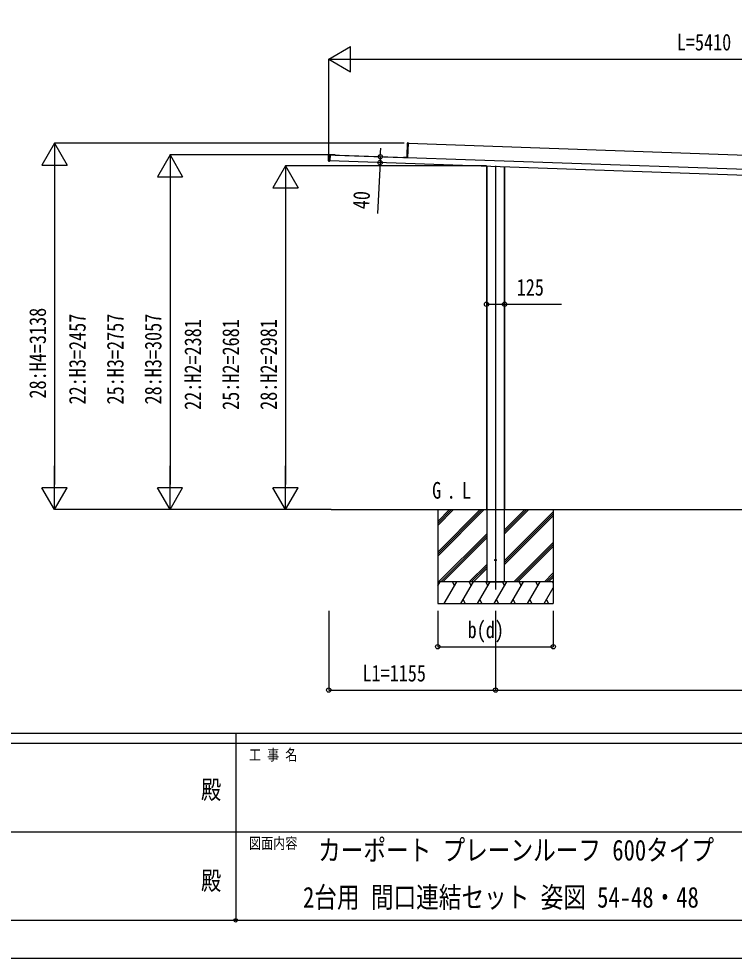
# Model space of a CAD drawing. Units: millimetres, scale not verified. Extents: x -14718 to 14718, y -10395 to 10395.
# Drawn here: x -1520 to 3436, y -10395 to -3887 of the extents above; entities that cross this region are included whole.
import ezdxf
from ezdxf.enums import TextEntityAlignment as Align

# ---------------------------------------------------------------- set-up
doc = ezdxf.new("R2010")
doc.units = ezdxf.units.MM
doc.header["$LTSCALE"] = 50
doc.header["$PDMODE"] = 32
doc.header["$PDSIZE"] = 25
for name, color, linetype in [('0-2_USER1', 3, 'Continuous'), ('0-3_YKK_12', 2, 'Continuous'), ('0-4_YKK_A1', 4, 'Continuous'), ('0-5_YKK_D', 6, 'Continuous'), ('0-6_YKK_ZWAK', 7, 'Continuous')]:
    doc.layers.add(name, color=color, linetype=linetype)
doc.styles.add('ＭＳ ゴシック', font='')
doc.styles.get('ＭＳ ゴシック').set_extended_font_data('MS Gothic')

msp = doc.modelspace()

# ---------------------------------------------------------------- linework, layer by layer
at = {"layer": '0-3_YKK_12'}
msp.add_line((1782.57, -4906.21), (1782.57, -7840), dxfattribs=at)
at = {"layer": '0-4_YKK_A1'}
for p, q in [((1174.33, -4747.95), (1171.11, -4840.04)), ((1174.33, -4747.95), (1173.86, -4747.93)), ((1179.86, -4747.81), (1174.33, -4747.95)), ((1174.34, -4747.45), (1179.88, -4747.31)), ((1176.32, -4849.21), (1179.86, -4747.81)), ((1179.79, -4750), (5918.91, -4915.5)), ((1179.88, -4747.31), (1179.86, -4747.81)), ((624.83, -4870.22), (626.19, -4831.24)), ((626.53, -4871.31), (627.97, -4830.26)), ((627, -4871.33), (626.53, -4871.31)), ((634.5, -4872.55), (626.99, -4871.83)), ((628.44, -4830.27), (627, -4871.33)), ((627, -4871.33), (634.51, -4872.05)), ((627.73, -4873.32), (632.72, -4873.5)), ((628.44, -4830.27), (627.97, -4830.26)), ((635.98, -4830.07), (628.44, -4830.27)), ((642.79, -4828.82), (629.3, -4828.35)), ((632.72, -4873.5), (632.76, -4872.38)), ((634.29, -4828.52), (634.25, -4829.62)), ((634.51, -4872.05), (634.5, -4872.55)), ((635.98, -4830.07), (634.51, -4872.05)), ((6029.19, -5059.44), (634.55, -4871.05)), ((6030.59, -5019.46), (635.94, -4831.07)), ((642.72, -4830.82), (642.79, -4828.82)), ((648.78, -4829.03), (642.79, -4828.82)), ((648.71, -4831.03), (648.78, -4829.03)), ((658.78, -4829.38), (648.78, -4829.03)), ((658.71, -4831.38), (658.78, -4829.38)), ((664.7, -4831.59), (664.77, -4829.59)), ((671.72, -4832.32), (671.73, -4832.02)), ((671.73, -4832.02), (671.75, -4831.42)), ((1141.32, -4848.72), (1141.33, -4848.42)), ((1141.33, -4848.42), (1141.35, -4847.82)), ((1141.35, -4847.82), (1141.36, -4847.52)), ((1145.32, -4848.86), (1145.34, -4848.16)), ((1176.31, -4849.24), (1145.34, -4848.16)), ((1170.83, -4848.05), (1170.36, -4848.04)), ((1171.11, -4840.04), (1170.64, -4840.03)), ((1171.11, -4840.04), (1170.83, -4848.05)), ((1176.32, -4849.21), (1176.3, -4849.94)), ((1721.27, -4909), (1721.27, -7287.5)), ((1721.67, -4909.01), (1721.67, -7787.5)), ((1843.47, -4913.27), (1843.47, -7787.5)), ((1845.07, -4913.32), (1845.07, -7287.5)), ((645.04, -7287.5), (6543.69, -7287.51)), ((1382.57, -7287.5), (1382.57, -7937.5)), ((1382.57, -7581.48), (1676.55, -7287.5)), ((1382.57, -7595.62), (1690.69, -7287.5)), ((1382.57, -7609.76), (1704.83, -7287.5)), ((1382.57, -7369.35), (1464.41, -7287.5)), ((1382.57, -7383.49), (1478.56, -7287.5)), ((1382.57, -7397.63), (1492.7, -7287.5)), ((1720.37, -7287.5), (1720.97, -7287.5)), ((1843.47, -7287.5), (1843.57, -7287.5)), ((1843.47, -7457.23), (2013.2, -7287.5)), ((1843.47, -7443.09), (1999.06, -7287.5)), ((1843.47, -7428.95), (1984.92, -7287.5)), ((1843.57, -7287.5), (1843.87, -7287.5)), ((1844.77, -7287.5), (1845.07, -7287.5)), ((2182.57, -7287.5), (2182.57, -7937.5)), ((1843.47, -7641.08), (2182.57, -7301.98)), ((1843.47, -7655.22), (2182.57, -7316.12)), ((1843.47, -7669.36), (2182.57, -7330.27)), ((1388.68, -7787.5), (1721.67, -7454.51)), ((1402.82, -7787.5), (1721.67, -7468.66)), ((1416.96, -7787.5), (1721.67, -7482.8)), ((1909.18, -7787.5), (2182.57, -7514.11)), ((1923.32, -7787.5), (2182.57, -7528.25)), ((1937.46, -7787.5), (2182.57, -7542.4)), ((1600.81, -7787.5), (1721.67, -7666.64)), ((1614.95, -7787.5), (1721.67, -7680.79)), ((1629.1, -7787.5), (1721.67, -7694.93)), ((2121.31, -7787.5), (2182.57, -7726.24)), ((2135.45, -7787.5), (2182.57, -7740.39)), ((2182.57, -7787.5), (1382.57, -7787.5)), ((1382.57, -7816.44), (1399.28, -7787.5)), ((1427.11, -7937.5), (1513.72, -7787.5)), ((1498.72, -7813.48), (1483.71, -7787.5)), ((1542.59, -7937.5), (1629.19, -7787.5)), ((1614.19, -7813.48), (1599.19, -7787.5)), ((1658.06, -7937.5), (1744.66, -7787.5)), ((1729.66, -7813.48), (1714.66, -7787.5)), ((1721.67, -7787.5), (1843.47, -7787.5)), ((1773.53, -7937.5), (1860.13, -7787.5)), ((1845.13, -7813.48), (1830.13, -7787.5)), ((1889, -7937.5), (1975.6, -7787.5)), ((1960.6, -7813.48), (1945.6, -7787.5)), ((2004.47, -7937.5), (2091.07, -7787.5)), ((2076.07, -7813.48), (2061.07, -7787.5)), ((2149.59, -7787.5), (2182.57, -7754.53)), ((2182.57, -7797.95), (2176.54, -7787.5)), ((1384.28, -7813.48), (1382.57, -7810.52)), ((2119.94, -7937.5), (2182.57, -7829.02)), ((1382.57, -7937.5), (2182.57, -7937.5)), ((1557.58, -7911.52), (1572.58, -7937.5)), ((1673.06, -7911.52), (1688.06, -7937.5)), ((1788.53, -7911.52), (1803.52, -7937.5)), ((1904, -7911.52), (1918.99, -7937.5)), ((2019.47, -7911.52), (2034.46, -7937.5)), ((2134.94, -7911.52), (2149.93, -7937.5))]:
    msp.add_line(p, q, dxfattribs=at)
for points in [[(1170.36, -4848.04), (1170.64, -4840.03), (1173.86, -4747.93)], [(628.45, -4829.77), (636, -4829.58), (635.98, -4830.07)], [(671.27, -4829.81), (671.2, -4831.81), (635.96, -4830.58)], [(671.27, -4829.81), (664.77, -4829.59), (658.78, -4829.38)], [(671.75, -4831.42), (671.76, -4831.12), (1141.36, -4847.52)], [(1145.34, -4848.16), (1145.36, -4847.66), (1170.04, -4848.52)], [(1720.07, -4908.96), (1720.07, -7287.5), (1720.37, -7287.5)], [(1843.87, -4913.28), (1843.87, -7287.5), (1844.17, -7287.5), (1844.77, -7287.5)], [(1720.97, -7287.5), (1721.27, -7287.5), (1721.57, -7287.5), (1721.67, -7287.5)]]:
    msp.add_lwpolyline(points, dxfattribs=at)
msp.add_circle((1782.57, -7637.5), 5, dxfattribs=at)
for centre, radius, start, end in [((1174.36, -4747.95), 0.5, 91.5, 178), ((1176.39, -4747.77), 2.07, 171.06854, 184.93146), ((627.83, -4870.32), 3, 178, 268), ((629.19, -4831.35), 3, 88, 178), ((627.03, -4871.33), 0.5, 178, 264.5), ((629.05, -4871.65), 2.07, 171.06854, 184.93146), ((628.47, -4830.27), 0.5, 91.5, 178), ((630.5, -4830.09), 2.07, 171.06854, 184.93146), ((1169.86, -4848.02), 0.5, 268, 358), ((1169.86, -4847.75), 0.765, 269.05171, 301.0406), ((1170.04, -4848.28), 0.242, 269.80053, 328.78296), ((1172.93, -4833.26), 15.54, 259.3054, 261.87346), ((1170.56, -4850.23), 1.85, 83.82294, 99.58333), ((1167.59, -4848.17), 3.17, 351.51431, 355.97407), ((1169.83, -4848.02), 1, 337.89786, 358), ((1176.28, -4849.22), 0.046, 321.12762, 0.80407)]:
    msp.add_arc(centre, radius, start, end, dxfattribs=at)
for centre, ratio, start_param in [((1163.24, -4848.79), 0.038227, 0), ((1163.26, -4848.79), 0.061163, 0.0374041)]:
    msp.add_ellipse(centre, major_axis=(13.07, -0.46), ratio=ratio, start_param=start_param, end_param=0.962078, dxfattribs=at)
at = {"layer": '0-5_YKK_D'}
for p, q in [((627.57, -4166.38), (779.12, -4078.88)), ((779.12, -4253.88), (779.12, -4078.88)), ((627.57, -4869.32), (627.57, -4165.38)), ((627.57, -4166.38), (779.12, -4253.88)), ((627.57, -4166.38), (930.68, -4166.38)), ((802.57, -4166.38), (5862.57, -4166.38)), ((-1272.43, -4749.01), (-1359.93, -4900.56)), ((1150.49, -4749.01), (-1273.43, -4749.01)), ((-1272.43, -4749.01), (-1184.93, -4900.56)), ((-1272.43, -4749.01), (-1272.43, -5052.12)), ((984.6, -4843.26), (987.44, -4783.83)), ((-472.43, -4830.85), (-559.93, -4982.4)), ((628.7, -4830.85), (-473.43, -4830.85)), ((-472.43, -4830.85), (-384.93, -4982.4)), ((-472.43, -4830.85), (-472.43, -5133.95)), ((984.6, -4843.26), (982.69, -4883.22)), ((984.6, -4843.26), (985.6, -4843.31)), ((-1359.93, -4900.56), (-1184.93, -4900.56)), ((-1272.43, -4924.01), (-1272.43, -7112.5)), ((327.57, -4906.21), (240.07, -5057.76)), ((1720.87, -4906.21), (326.57, -4906.21)), ((327.57, -4906.21), (415.07, -5057.76)), ((327.57, -4906.21), (327.57, -5209.31)), ((982.69, -4883.22), (965.79, -5236.62)), ((982.69, -4883.22), (983.69, -4883.27)), ((-559.93, -4982.4), (-384.93, -4982.4)), ((-472.43, -5005.85), (-472.43, -7112.5)), ((240.07, -5057.76), (415.07, -5057.76)), ((327.57, -5081.21), (327.57, -7112.5)), ((-1272.43, -7287.5), (-1272.43, -6984.39)), ((-472.43, -7287.5), (-472.43, -6984.39)), ((327.57, -7287.5), (327.57, -6984.39)), ((-1272.43, -7287.5), (-1359.93, -7135.95)), ((-1184.93, -7135.95), (-1359.93, -7135.95)), ((-1272.43, -7287.5), (-1184.93, -7135.95)), ((-472.43, -7287.5), (-559.93, -7135.95)), ((-384.93, -7135.95), (-559.93, -7135.95)), ((-472.43, -7287.5), (-384.93, -7135.95)), ((327.57, -7287.5), (240.07, -7135.95)), ((415.07, -7135.95), (240.07, -7135.95)), ((327.57, -7287.5), (415.07, -7135.95)), ((644.04, -7287.5), (-1273.43, -7287.5)), ((644.04, -7287.5), (-473.43, -7287.5)), ((644.04, -7287.5), (326.57, -7287.5)), ((627.57, -7987.5), (627.57, -8538.5)), ((1382.57, -7987.5), (1382.57, -8238.5)), ((1782.57, -7987.5), (1782.57, -8538.5)), ((1782.57, -7987.5), (1782.57, -8538.5)), ((2182.57, -7987.5), (2182.57, -8238.5)), ((1382.57, -8237.5), (2182.57, -8237.5)), ((627.57, -8537.5), (1782.57, -8537.5)), ((1782.57, -8537.5), (5808.57, -8537.5))]:
    msp.add_line(p, q, dxfattribs=at)
msp.add_lwpolyline([(1720.07, -5864.5), (1845.07, -5864.5), (2240.17, -5864.5)], dxfattribs=at)
for centre in [(982.69, -4883.22), (984.6, -4843.26), (1720.07, -5864.5), (1845.07, -5864.5), (1382.57, -8237.5), (2182.57, -8237.5), (627.57, -8537.5), (1782.57, -8537.5), (1782.57, -8537.5)]:
    msp.add_circle(centre, 14.88, dxfattribs=at)
at = {"layer": '0-6_YKK_ZWAK'}
for p, q in [((13632.57, -8837.5), (-13667.43, -8837.5)), ((-17.43, -8837.5), (-17.43, -10132.5)), ((-17.43, -8907.5), (-4567.43, -8907.5)), ((4532.57, -8907.5), (-17.43, -8907.5)), ((-4541.18, -9520), (-17.43, -9520)), ((-17.43, -9520), (4532.57, -9520)), ((-4567.43, -10132.5), (-17.43, -10132.5)), ((-17.43, -10132.5), (4532.57, -10132.5))]:
    msp.add_line(p, q, dxfattribs=at)
msp.add_lwpolyline([(-14717.5, -10395), (14717.5, -10395), (14717.5, 10395), (-14717.5, 10395)], close=True, dxfattribs=at)
msp.add_point((-17.43, -10132.5), dxfattribs=at)

# ---------------------------------------------------------------- texts
at = {"layer": '0-2_USER1', "style": 'ＭＳ ゴシック', "width": 0.8}
for s, height, p in [('G', 115.5, (1343.5, -7246)), ('L', 115.5, (1550.37, -7246)), ('.', 115.5, (1444.3, -7246)), ('カーポート プレーンルーフ 600タイプ', 143.7, (553.68, -9760.92)), ('2台用 間口連結セット 姿図 54-48・48', 143.7, (449.14, -10087.58))]:
    msp.add_text(s, height=height, dxfattribs=at).set_placement(p, align=Align.BOTTOM_LEFT)
at = {"layer": '0-5_YKK_D', "style": 'ＭＳ ゴシック', "width": 0.8}
for s, p in [('L=5410', (3038.57, -4141.38)), ('125', (1929.57, -5839.5)), ('b(d)', (1589.37, -8212.5)), ('L1=1155', (860.67, -8512.5))]:
    msp.add_text(s, height=115.5, dxfattribs=at).set_placement(p, align=Align.BOTTOM_LEFT)
for s, rotation, p in [('40', 87.262, (942.01, -5210.45)), ('28:H4=3138', 90, (-1297.43, -6518.05)), ('22:H3=2457', 90, (-1022.43, -6558.97)), ('25:H3=2757', 90, (-759.93, -6558.97)), ('28:H3=3057', 90, (-497.43, -6558.97)), ('22:H2=2381', 90, (-222.43, -6596.65)), ('25:H2=2681', 90, (40.07, -6596.65)), ('28:H2=2981', 90, (302.57, -6596.65))]:
    msp.add_text(s, height=115.5, rotation=rotation, dxfattribs=at).set_placement(p, align=Align.BOTTOM_LEFT)
at = {"layer": '0-6_YKK_ZWAK', "style": 'ＭＳ ゴシック', "width": 0.8}
for s, height, p in [('工 事 名', 76.98, (74.44, -9047.5)), ('殿', 128.3, (-257.83, -9330.42)), ('図面内容', 76.98, (74.44, -9660)), ('殿', 128.3, (-257.83, -9960.42))]:
    msp.add_text(s, height=height, dxfattribs=at).set_placement(p, align=Align.BOTTOM_LEFT)

doc.saveas('drawing.dxf')
